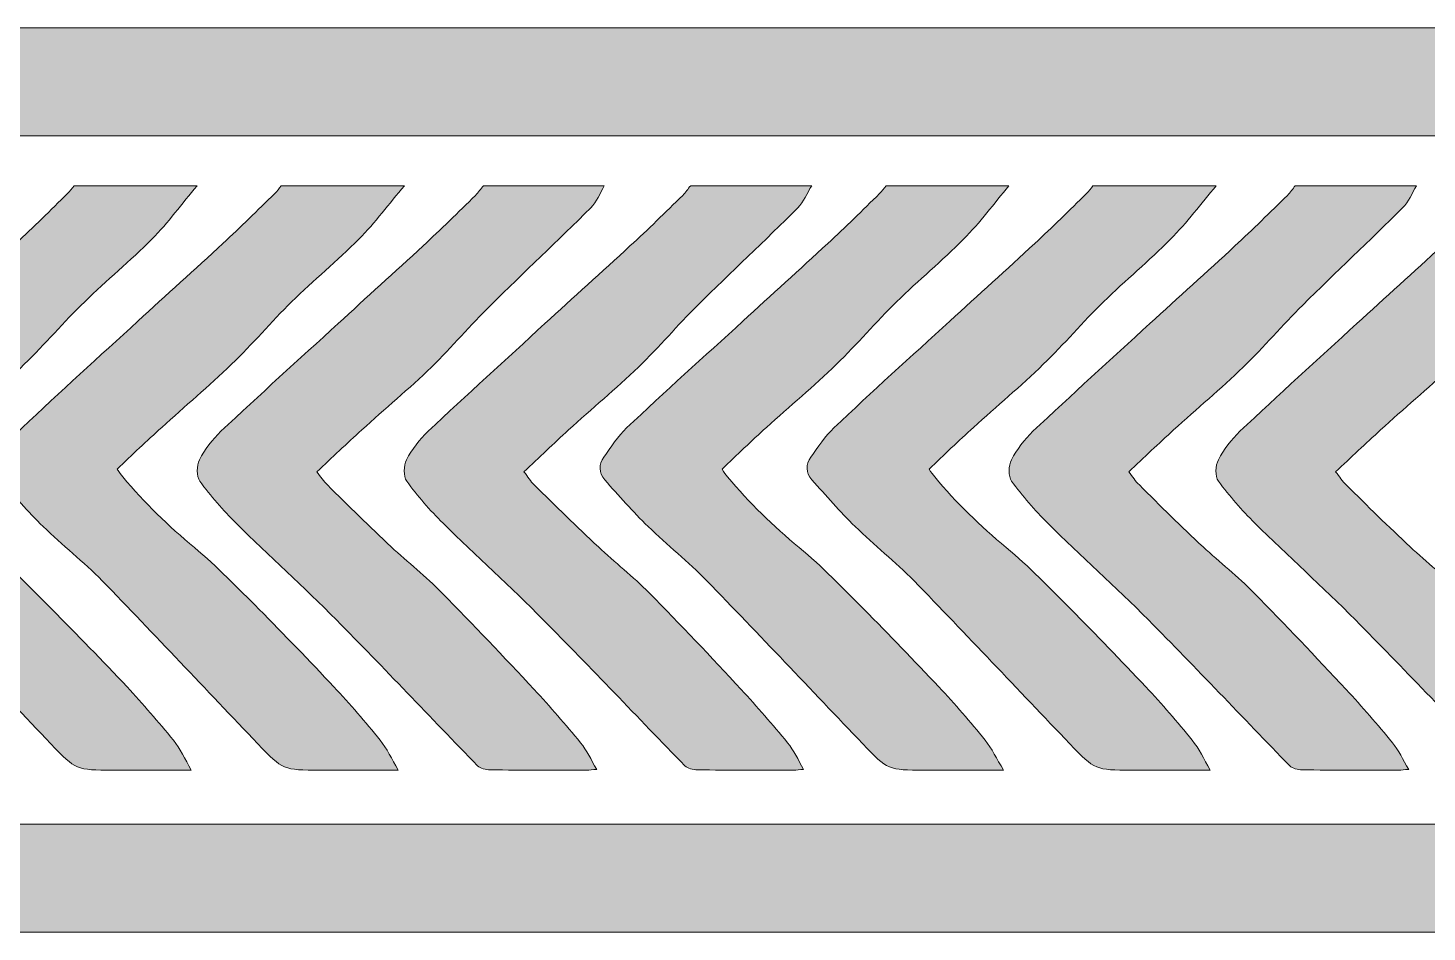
# Model space of a CAD drawing. Header units: millimetres. Extents: x 81 to 254, y 76 to 204.
# Drawn here: x 129.422 to 134.003, y 193.413 to 196.371 of the extents above; entities that cross this region are included whole.
import ezdxf

# ---------------------------------------------------------------- set-up
doc = ezdxf.new("R2010")
doc.units = ezdxf.units.MM
doc.header["$MEASUREMENT"] = 0
doc.layers.get('0').update_dxf_attribs({"lineweight": 0})

# ---------------------------------------------------------------- blocks, each defined once
blk = doc.blocks.new('Block_9')
at = {"true_color": 0xbbbdbf, "transparency": 33554687}
h = blk.add_hatch(color=9, dxfattribs=at)
edge = h.paths.add_edge_path()
edge.add_spline(control_points=[(129.9763, 195.8552), (129.9267, 195.7966), (129.8812, 195.7346), (129.8285, 195.6802), (129.7575, 195.6092), (129.6793, 195.5458), (129.6083, 195.4755), (129.5394, 195.4094), (129.4781, 195.3364), (129.4102, 195.2709), (129.3369, 195.1992), (129.258, 195.1331), (129.1825, 195.0642), (129.1336, 195.0201), (129.0857, 194.9746), (129.0364, 194.9278), (129.044, 194.9174), (129.0492, 194.9092), (129.0544, 194.9023), (129.1253, 194.8182), (129.2042, 194.7417), (129.2893, 194.6714), (129.3634, 194.6094), (129.4319, 194.5384), (129.5002, 194.4696), (129.5835, 194.3855), (129.6659, 194.3015), (129.7468, 194.2153), (129.7989, 194.1595), (129.8495, 194.1009), (129.8984, 194.041), (129.9208, 194.0135), (129.9356, 193.9804), (129.9573, 193.9431), (129.8674, 193.9431), (129.7847, 193.9431), (129.7014, 193.9431), (129.5801, 193.9431), (129.5801, 193.9425), (129.4974, 194.0293), (129.3272, 194.207), (129.1591, 194.3862), (128.9868, 194.5626), (128.9255, 194.6246), (128.8576, 194.679), (128.7946, 194.7403), (128.745, 194.7886), (128.6982, 194.841), (128.6523, 194.8933), (128.6327, 194.9154), (128.633, 194.9436), (128.6499, 194.967), (128.6727, 195.0001), (128.6964, 195.0352), (128.7243, 195.0628), (128.8504, 195.1806), (128.9772, 195.2964), (129.104, 195.4121), (129.1977, 195.4976), (129.29, 195.5809), (129.383, 195.6664), (129.4399, 195.7194), (129.4967, 195.7745), (129.5518, 195.8297), (129.5601, 195.8373), (129.5656, 195.8462), (129.5732, 195.8552), (129.7082, 195.8552), (129.8423, 195.8552), (129.9763, 195.8552)], knot_values=[0, 0, 0, 0, 1, 1, 1, 2, 2, 2, 3, 3, 3, 4, 4, 4, 5, 5, 5, 6, 6, 6, 7, 7, 7, 8, 8, 8, 9, 9, 9, 10, 10, 10, 11, 11, 11, 12, 12, 12, 13, 13, 13, 14, 14, 14, 15, 15, 15, 16, 16, 16, 17, 17, 17, 18, 18, 18, 19, 19, 19, 20, 20, 20, 21, 21, 21, 22, 22, 22, 23, 23, 23, 23], degree=3, periodic=0)
h = blk.add_hatch(color=9, dxfattribs=at)
edge = h.paths.add_edge_path()
edge.add_spline(control_points=[(130.6549, 195.8552), (130.6053, 195.7966), (130.5599, 195.7346), (130.5054, 195.6802), (130.4352, 195.6092), (130.3577, 195.5458), (130.2857, 195.4755), (130.2188, 195.4094), (130.1575, 195.3364), (130.0886, 195.2709), (130.0149, 195.1992), (129.9356, 195.1331), (129.8605, 195.0642), (129.8116, 195.0201), (129.763, 194.9746), (129.7144, 194.9278), (129.722, 194.9174), (129.7269, 194.9092), (129.7331, 194.9023), (129.8033, 194.8182), (129.8826, 194.7417), (129.9673, 194.6714), (130.0424, 194.6094), (130.1093, 194.5384), (130.1788, 194.4696), (130.2615, 194.3855), (130.3435, 194.3015), (130.4241, 194.2153), (130.4772, 194.1595), (130.5275, 194.1009), (130.5754, 194.041), (130.5978, 194.0135), (130.6129, 193.9804), (130.635, 193.9431), (130.5451, 193.9431), (130.462, 193.9431), (130.3794, 193.9431), (130.2588, 193.9431), (130.2574, 193.9425), (130.1751, 194.0293), (130.0049, 194.207), (129.8364, 194.3862), (129.6659, 194.5626), (129.6035, 194.6246), (129.5353, 194.679), (129.4719, 194.7403), (129.4223, 194.7886), (129.3768, 194.841), (129.33, 194.8933), (129.31, 194.9154), (129.3103, 194.9436), (129.3272, 194.967), (129.351, 195.0001), (129.3734, 195.0352), (129.403, 195.0628), (129.5284, 195.1806), (129.6559, 195.2964), (129.7827, 195.4121), (129.875, 195.4976), (129.9687, 195.5809), (130.061, 195.6664), (130.1182, 195.7194), (130.1737, 195.7745), (130.2305, 195.8297), (130.2391, 195.8373), (130.244, 195.8462), (130.2512, 195.8552), (130.3856, 195.8552), (130.5206, 195.8552), (130.6549, 195.8552)], knot_values=[0, 0, 0, 0, 1, 1, 1, 2, 2, 2, 3, 3, 3, 4, 4, 4, 5, 5, 5, 6, 6, 6, 7, 7, 7, 8, 8, 8, 9, 9, 9, 10, 10, 10, 11, 11, 11, 12, 12, 12, 13, 13, 13, 14, 14, 14, 15, 15, 15, 16, 16, 16, 17, 17, 17, 18, 18, 18, 19, 19, 19, 20, 20, 20, 21, 21, 21, 22, 22, 22, 23, 23, 23, 23], degree=3, periodic=0)
h = blk.add_hatch(color=9, dxfattribs=at)
edge = h.paths.add_edge_path()
edge.add_spline(control_points=[(131.3095, 195.8552), (131.2957, 195.8304), (131.2847, 195.8021), (131.2654, 195.7828), (131.1566, 195.6753), (131.0463, 195.572), (130.9382, 195.4645), (130.8706, 195.3991), (130.8114, 195.3274), (130.7438, 195.2619), (130.6701, 195.1909), (130.5909, 195.1248), (130.5151, 195.0559), (130.4668, 195.0118), (130.4179, 194.9663), (130.3683, 194.9195), (130.3807, 194.9029), (130.3904, 194.8878), (130.4028, 194.8761), (130.471, 194.8079), (130.5413, 194.7397), (130.6116, 194.6735), (130.6667, 194.6225), (130.7259, 194.5764), (130.7776, 194.5233), (130.8806, 194.4192), (130.9802, 194.3132), (131.0801, 194.207), (131.1321, 194.1505), (131.1827, 194.092), (131.2317, 194.0327), (131.2523, 194.0079), (131.2654, 193.9776), (131.2847, 193.9452), (131.2703, 193.9445), (131.2617, 193.9431), (131.2523, 193.9431), (131.1469, 193.9431), (131.0415, 193.9425), (130.9361, 193.9438), (130.9213, 193.9438), (130.9037, 193.948), (130.8947, 193.9569), (130.7404, 194.1154), (130.5881, 194.2773), (130.4324, 194.4344), (130.3256, 194.5426), (130.2119, 194.6439), (130.1044, 194.7507), (130.061, 194.7934), (130.0204, 194.8396), (129.9852, 194.8885), (129.9735, 194.9043), (129.9752, 194.9395), (129.9839, 194.9581), (130.0011, 194.9925), (130.0266, 195.0249), (130.0541, 195.0518), (130.1813, 195.1703), (130.3091, 195.2874), (130.4379, 195.4039), (130.5302, 195.4893), (130.6239, 195.5727), (130.7159, 195.6581), (130.7741, 195.7119), (130.8313, 195.7684), (130.8878, 195.8235), (130.8975, 195.8331), (130.9051, 195.8449), (130.914, 195.8552), (131.0463, 195.8552), (131.1772, 195.8552), (131.3095, 195.8552)], knot_values=[0, 0, 0, 0, 1, 1, 1, 2, 2, 2, 3, 3, 3, 4, 4, 4, 5, 5, 5, 6, 6, 6, 7, 7, 7, 8, 8, 8, 9, 9, 9, 10, 10, 10, 11, 11, 11, 12, 12, 12, 13, 13, 13, 14, 14, 14, 15, 15, 15, 16, 16, 16, 17, 17, 17, 18, 18, 18, 19, 19, 19, 20, 20, 20, 21, 21, 21, 22, 22, 22, 23, 23, 23, 24, 24, 24, 24], degree=3, periodic=0)
h = blk.add_hatch(color=9, dxfattribs=at)
edge = h.paths.add_edge_path()
edge.add_spline(control_points=[(131.9886, 195.8552), (131.9731, 195.8304), (131.962, 195.8021), (131.9434, 195.7828), (131.8352, 195.6753), (131.7243, 195.572), (131.6155, 195.4645), (131.55, 195.3991), (131.489, 195.3274), (131.4215, 195.2619), (131.3474, 195.1909), (131.2685, 195.1248), (131.192, 195.0559), (131.1442, 195.0118), (131.0966, 194.9663), (131.0463, 194.9195), (131.0594, 194.9029), (131.0677, 194.8878), (131.0801, 194.8761), (131.1497, 194.8079), (131.2186, 194.7397), (131.2902, 194.6735), (131.344, 194.6225), (131.4032, 194.5764), (131.4563, 194.5233), (131.5589, 194.4192), (131.6588, 194.3132), (131.7581, 194.207), (131.8094, 194.1505), (131.8607, 194.092), (131.9093, 194.0327), (131.93, 194.0079), (131.9434, 193.9776), (131.962, 193.9452), (131.9489, 193.9445), (131.939, 193.9431), (131.93, 193.9431), (131.8249, 193.9431), (131.7195, 193.9425), (131.6141, 193.9438), (131.6003, 193.9438), (131.5824, 193.948), (131.5734, 193.9569), (131.4184, 194.1154), (131.2668, 194.2773), (131.1097, 194.4344), (131.0039, 194.5426), (130.8906, 194.6439), (130.7817, 194.7507), (130.7383, 194.7934), (130.6977, 194.8396), (130.6629, 194.8885), (130.6512, 194.9043), (130.6522, 194.9395), (130.6619, 194.9581), (130.6791, 194.9925), (130.7042, 195.0249), (130.7325, 195.0518), (130.8596, 195.1703), (130.9878, 195.2874), (131.1149, 195.4039), (131.2082, 195.4893), (131.3019, 195.5727), (131.3936, 195.6581), (131.4529, 195.7119), (131.5093, 195.7684), (131.5665, 195.8235), (131.5755, 195.8331), (131.5831, 195.8449), (131.5924, 195.8552), (131.7243, 195.8552), (131.8563, 195.8552), (131.9886, 195.8552)], knot_values=[0, 0, 0, 0, 1, 1, 1, 2, 2, 2, 3, 3, 3, 4, 4, 4, 5, 5, 5, 6, 6, 6, 7, 7, 7, 8, 8, 8, 9, 9, 9, 10, 10, 10, 11, 11, 11, 12, 12, 12, 13, 13, 13, 14, 14, 14, 15, 15, 15, 16, 16, 16, 17, 17, 17, 18, 18, 18, 19, 19, 19, 20, 20, 20, 21, 21, 21, 22, 22, 22, 23, 23, 23, 24, 24, 24, 24], degree=3, periodic=0)
h = blk.add_hatch(color=9, dxfattribs=at)
edge = h.paths.add_edge_path()
edge.add_spline(control_points=[(132.6345, 195.8552), (132.5852, 195.7966), (132.5401, 195.7346), (132.4853, 195.6802), (132.4161, 195.6092), (132.3382, 195.5458), (132.2666, 195.4755), (132.1991, 195.4094), (132.137, 195.3364), (132.0695, 195.2709), (131.9958, 195.1992), (131.9165, 195.1331), (131.8401, 195.0642), (131.7918, 195.0201), (131.7436, 194.9746), (131.695, 194.9278), (131.7023, 194.9174), (131.7064, 194.9092), (131.7133, 194.9023), (131.7843, 194.8182), (131.8621, 194.7417), (131.9476, 194.6714), (132.0227, 194.6094), (132.0902, 194.5384), (132.1591, 194.4696), (132.2424, 194.3855), (132.3238, 194.3015), (132.4051, 194.2153), (132.4574, 194.1595), (132.5084, 194.1009), (132.5563, 194.041), (132.5787, 194.0135), (132.5938, 193.9804), (132.6166, 193.9431), (132.526, 193.9431), (132.443, 193.9431), (132.3589, 193.9431), (132.2387, 193.9431), (132.2387, 193.9425), (132.1556, 194.0293), (131.9854, 194.207), (131.8166, 194.3862), (131.6451, 194.5626), (131.5844, 194.6246), (131.5155, 194.679), (131.4529, 194.7403), (131.4032, 194.7886), (131.3567, 194.841), (131.3109, 194.8933), (131.2909, 194.9154), (131.2913, 194.9436), (131.3081, 194.967), (131.3316, 195.0001), (131.3536, 195.0352), (131.3825, 195.0628), (131.5083, 195.1806), (131.6358, 195.2964), (131.7636, 195.4121), (131.8563, 195.4976), (131.9489, 195.5809), (132.0413, 195.6664), (132.0991, 195.7194), (132.155, 195.7745), (132.2108, 195.8297), (132.219, 195.8373), (132.2242, 195.8462), (132.2321, 195.8552), (132.3665, 195.8552), (132.5001, 195.8552), (132.6345, 195.8552)], knot_values=[0, 0, 0, 0, 1, 1, 1, 2, 2, 2, 3, 3, 3, 4, 4, 4, 5, 5, 5, 6, 6, 6, 7, 7, 7, 8, 8, 8, 9, 9, 9, 10, 10, 10, 11, 11, 11, 12, 12, 12, 13, 13, 13, 14, 14, 14, 15, 15, 15, 16, 16, 16, 17, 17, 17, 18, 18, 18, 19, 19, 19, 20, 20, 20, 21, 21, 21, 22, 22, 22, 23, 23, 23, 23], degree=3, periodic=0)
h = blk.add_hatch(color=9, dxfattribs=at)
edge = h.paths.add_edge_path()
edge.add_spline(control_points=[(133.3132, 195.8552), (133.2636, 195.7966), (133.2174, 195.7346), (133.1637, 195.6802), (133.0934, 195.6092), (133.0162, 195.5458), (132.9442, 195.4755), (132.8764, 195.4094), (132.8147, 195.3364), (132.7468, 195.2709), (132.6728, 195.1992), (132.5938, 195.1331), (132.5187, 195.0642), (132.4691, 195.0201), (132.4223, 194.9746), (132.3727, 194.9278), (132.3799, 194.9174), (132.3854, 194.9092), (132.3913, 194.9023), (132.4616, 194.8182), (132.5408, 194.7417), (132.6256, 194.6714), (132.7, 194.6094), (132.7678, 194.5384), (132.8371, 194.4696), (132.9194, 194.3855), (133.0018, 194.3015), (133.0824, 194.2153), (133.1354, 194.1595), (133.1864, 194.1009), (133.234, 194.041), (133.2574, 194.0135), (133.2719, 193.9804), (133.2932, 193.9431), (133.2043, 193.9431), (133.1206, 193.9431), (133.0376, 193.9431), (132.917, 193.9431), (132.917, 193.9425), (132.8336, 194.0293), (132.6635, 194.207), (132.4939, 194.3862), (132.3238, 194.5626), (132.2621, 194.6246), (132.1928, 194.679), (132.1308, 194.7403), (132.0812, 194.7886), (132.035, 194.841), (131.9886, 194.8933), (131.9682, 194.9154), (131.9696, 194.9436), (131.9854, 194.967), (132.0089, 195.0001), (132.0326, 195.0352), (132.0613, 195.0628), (132.1856, 195.1806), (132.3138, 195.2964), (132.4409, 195.4121), (132.5339, 195.4976), (132.6269, 195.5809), (132.7193, 195.6664), (132.7764, 195.7194), (132.8326, 195.7745), (132.8881, 195.8297), (132.897, 195.8373), (132.9032, 195.8462), (132.9091, 195.8552), (133.0438, 195.8552), (133.1782, 195.8552), (133.3132, 195.8552)], knot_values=[0, 0, 0, 0, 1, 1, 1, 2, 2, 2, 3, 3, 3, 4, 4, 4, 5, 5, 5, 6, 6, 6, 7, 7, 7, 8, 8, 8, 9, 9, 9, 10, 10, 10, 11, 11, 11, 12, 12, 12, 13, 13, 13, 14, 14, 14, 15, 15, 15, 16, 16, 16, 17, 17, 17, 18, 18, 18, 19, 19, 19, 20, 20, 20, 21, 21, 21, 22, 22, 22, 23, 23, 23, 23], degree=3, periodic=0)
h = blk.add_hatch(color=9, dxfattribs=at)
edge = h.paths.add_edge_path()
edge.add_spline(control_points=[(133.9684, 195.8552), (133.954, 195.8304), (133.9433, 195.8021), (133.923, 195.7828), (133.8155, 195.6753), (133.7039, 195.572), (133.5964, 195.4645), (133.5302, 195.3991), (133.4696, 195.3274), (133.4014, 195.2619), (133.3277, 195.1909), (133.2498, 195.1248), (133.1733, 195.0559), (133.1251, 195.0118), (133.0765, 194.9663), (133.0266, 194.9195), (133.0397, 194.9029), (133.0486, 194.8878), (133.0613, 194.8761), (133.1292, 194.8079), (133.1995, 194.7397), (133.2698, 194.6735), (133.3249, 194.6225), (133.3842, 194.5764), (133.4365, 194.5233), (133.5392, 194.4192), (133.6391, 194.3132), (133.738, 194.207), (133.791, 194.1505), (133.8417, 194.092), (133.8899, 194.0327), (133.9099, 194.0079), (133.9243, 193.9776), (133.9433, 193.9452), (133.9288, 193.9445), (133.9195, 193.9431), (133.9099, 193.9431), (133.8051, 193.9431), (133.699, 193.9425), (133.5936, 193.9438), (133.5805, 193.9438), (133.5626, 193.948), (133.5536, 193.9569), (133.3997, 194.1154), (133.2471, 194.2773), (133.091, 194.4344), (132.9838, 194.5426), (132.8705, 194.6439), (132.7616, 194.7507), (132.7193, 194.7934), (132.6786, 194.8396), (132.6431, 194.8885), (132.6318, 194.9043), (132.6328, 194.9395), (132.6428, 194.9581), (132.66, 194.9925), (132.6848, 195.0249), (132.7131, 195.0518), (132.8398, 195.1703), (132.9677, 195.2874), (133.0958, 195.4039), (133.1878, 195.4893), (133.2825, 195.5727), (133.3745, 195.6581), (133.4324, 195.7119), (133.4896, 195.7684), (133.5464, 195.8235), (133.5557, 195.8331), (133.5633, 195.8449), (133.5719, 195.8552), (133.7039, 195.8552), (133.8362, 195.8552), (133.9684, 195.8552)], knot_values=[0, 0, 0, 0, 1, 1, 1, 2, 2, 2, 3, 3, 3, 4, 4, 4, 5, 5, 5, 6, 6, 6, 7, 7, 7, 8, 8, 8, 9, 9, 9, 10, 10, 10, 11, 11, 11, 12, 12, 12, 13, 13, 13, 14, 14, 14, 15, 15, 15, 16, 16, 16, 17, 17, 17, 18, 18, 18, 19, 19, 19, 20, 20, 20, 21, 21, 21, 22, 22, 22, 23, 23, 23, 24, 24, 24, 24], degree=3, periodic=0)
h = blk.add_hatch(color=9, dxfattribs=at)
edge = h.paths.add_edge_path()
edge.add_spline(control_points=[(134.6464, 195.8552), (134.6313, 195.8304), (134.6209, 195.8021), (134.6016, 195.7828), (134.4935, 195.6753), (134.3825, 195.572), (134.2744, 195.4645), (134.2086, 195.3991), (134.1476, 195.3274), (134.0801, 195.2619), (134.0063, 195.1909), (133.9261, 195.1248), (133.8513, 195.0559), (133.8024, 195.0118), (133.7542, 194.9663), (133.7039, 194.9195), (133.717, 194.9029), (133.7259, 194.8878), (133.739, 194.8761), (133.8072, 194.8079), (133.8775, 194.7397), (133.9481, 194.6735), (134.0026, 194.6225), (134.0618, 194.5764), (134.1145, 194.5233), (134.2172, 194.4192), (134.3171, 194.3132), (134.4156, 194.207), (134.4687, 194.1505), (134.519, 194.092), (134.5672, 194.0327), (134.5886, 194.0079), (134.6016, 193.9776), (134.6209, 193.9452), (134.6068, 193.9445), (134.5982, 193.9431), (134.5886, 193.9431), (134.4831, 193.9431), (134.3774, 193.9425), (134.2723, 193.9438), (134.2578, 193.9438), (134.2406, 193.948), (134.232, 193.9569), (134.0773, 194.1154), (133.9247, 194.2773), (133.7686, 194.4344), (133.6615, 194.5426), (133.5485, 194.6439), (133.44, 194.7507), (133.3966, 194.7934), (133.3563, 194.8396), (133.3204, 194.8885), (133.3087, 194.9043), (133.3104, 194.9395), (133.3201, 194.9581), (133.3373, 194.9925), (133.3635, 195.0249), (133.3903, 195.0518), (133.5175, 195.1703), (133.646, 195.2874), (133.7731, 195.4039), (133.8665, 195.4893), (133.9602, 195.5727), (134.0518, 195.6581), (134.1111, 195.7119), (134.1672, 195.7684), (134.2248, 195.8235), (134.2344, 195.8331), (134.242, 195.8449), (134.2492, 195.8552), (134.3825, 195.8552), (134.5142, 195.8552), (134.6464, 195.8552)], knot_values=[0, 0, 0, 0, 1, 1, 1, 2, 2, 2, 3, 3, 3, 4, 4, 4, 5, 5, 5, 6, 6, 6, 7, 7, 7, 8, 8, 8, 9, 9, 9, 10, 10, 10, 11, 11, 11, 12, 12, 12, 13, 13, 13, 14, 14, 14, 15, 15, 15, 16, 16, 16, 17, 17, 17, 18, 18, 18, 19, 19, 19, 20, 20, 20, 21, 21, 21, 22, 22, 22, 23, 23, 23, 24, 24, 24, 24], degree=3, periodic=0)
for points, knots in [([(129.9763, 195.8552), (129.9267, 195.7966), (129.8812, 195.7346), (129.8285, 195.6802), (129.7575, 195.6092), (129.6793, 195.5458), (129.6083, 195.4755), (129.5394, 195.4094), (129.4781, 195.3364), (129.4102, 195.2709), (129.3369, 195.1992), (129.258, 195.1331), (129.1825, 195.0642), (129.1336, 195.0201), (129.0857, 194.9746), (129.0364, 194.9278), (129.044, 194.9174), (129.0492, 194.9092), (129.0544, 194.9023), (129.1253, 194.8182), (129.2042, 194.7417), (129.2893, 194.6714), (129.3634, 194.6094), (129.4319, 194.5384), (129.5002, 194.4696), (129.5835, 194.3855), (129.6659, 194.3015), (129.7468, 194.2153), (129.7989, 194.1595), (129.8495, 194.1009), (129.8984, 194.041), (129.9208, 194.0135), (129.9356, 193.9804), (129.9573, 193.9431), (129.8674, 193.9431), (129.7847, 193.9431), (129.7014, 193.9431), (129.5801, 193.9431), (129.5801, 193.9425), (129.4974, 194.0293), (129.3272, 194.207), (129.1591, 194.3862), (128.9868, 194.5626), (128.9255, 194.6246), (128.8576, 194.679), (128.7946, 194.7403), (128.745, 194.7886), (128.6982, 194.841), (128.6523, 194.8933), (128.6327, 194.9154), (128.633, 194.9436), (128.6499, 194.967), (128.6727, 195.0001), (128.6964, 195.0352), (128.7243, 195.0628), (128.8504, 195.1806), (128.9772, 195.2964), (129.104, 195.4121), (129.1977, 195.4976), (129.29, 195.5809), (129.383, 195.6664), (129.4399, 195.7194), (129.4967, 195.7745), (129.5518, 195.8297), (129.5601, 195.8373), (129.5656, 195.8462), (129.5732, 195.8552), (129.7082, 195.8552), (129.8423, 195.8552), (129.9763, 195.8552)], [0, 0, 0, 0, 1, 1, 1, 2, 2, 2, 3, 3, 3, 4, 4, 4, 5, 5, 5, 6, 6, 6, 7, 7, 7, 8, 8, 8, 9, 9, 9, 10, 10, 10, 11, 11, 11, 12, 12, 12, 13, 13, 13, 14, 14, 14, 15, 15, 15, 16, 16, 16, 17, 17, 17, 18, 18, 18, 19, 19, 19, 20, 20, 20, 21, 21, 21, 22, 22, 22, 23, 23, 23, 23]), ([(130.6549, 195.8552), (130.6053, 195.7966), (130.5599, 195.7346), (130.5054, 195.6802), (130.4352, 195.6092), (130.3577, 195.5458), (130.2857, 195.4755), (130.2188, 195.4094), (130.1575, 195.3364), (130.0886, 195.2709), (130.0149, 195.1992), (129.9356, 195.1331), (129.8605, 195.0642), (129.8116, 195.0201), (129.763, 194.9746), (129.7144, 194.9278), (129.722, 194.9174), (129.7269, 194.9092), (129.7331, 194.9023), (129.8033, 194.8182), (129.8826, 194.7417), (129.9673, 194.6714), (130.0424, 194.6094), (130.1093, 194.5384), (130.1788, 194.4696), (130.2615, 194.3855), (130.3435, 194.3015), (130.4241, 194.2153), (130.4772, 194.1595), (130.5275, 194.1009), (130.5754, 194.041), (130.5978, 194.0135), (130.6129, 193.9804), (130.635, 193.9431), (130.5451, 193.9431), (130.462, 193.9431), (130.3794, 193.9431), (130.2588, 193.9431), (130.2574, 193.9425), (130.1751, 194.0293), (130.0049, 194.207), (129.8364, 194.3862), (129.6659, 194.5626), (129.6035, 194.6246), (129.5353, 194.679), (129.4719, 194.7403), (129.4223, 194.7886), (129.3768, 194.841), (129.33, 194.8933), (129.31, 194.9154), (129.3103, 194.9436), (129.3272, 194.967), (129.351, 195.0001), (129.3734, 195.0352), (129.403, 195.0628), (129.5284, 195.1806), (129.6559, 195.2964), (129.7827, 195.4121), (129.875, 195.4976), (129.9687, 195.5809), (130.061, 195.6664), (130.1182, 195.7194), (130.1737, 195.7745), (130.2305, 195.8297), (130.2391, 195.8373), (130.244, 195.8462), (130.2512, 195.8552), (130.3856, 195.8552), (130.5206, 195.8552), (130.6549, 195.8552)], [0, 0, 0, 0, 1, 1, 1, 2, 2, 2, 3, 3, 3, 4, 4, 4, 5, 5, 5, 6, 6, 6, 7, 7, 7, 8, 8, 8, 9, 9, 9, 10, 10, 10, 11, 11, 11, 12, 12, 12, 13, 13, 13, 14, 14, 14, 15, 15, 15, 16, 16, 16, 17, 17, 17, 18, 18, 18, 19, 19, 19, 20, 20, 20, 21, 21, 21, 22, 22, 22, 23, 23, 23, 23]), ([(131.3095, 195.8552), (131.2957, 195.8304), (131.2847, 195.8021), (131.2654, 195.7828), (131.1566, 195.6753), (131.0463, 195.572), (130.9382, 195.4645), (130.8706, 195.3991), (130.8114, 195.3274), (130.7438, 195.2619), (130.6701, 195.1909), (130.5909, 195.1248), (130.5151, 195.0559), (130.4668, 195.0118), (130.4179, 194.9663), (130.3683, 194.9195), (130.3807, 194.9029), (130.3904, 194.8878), (130.4028, 194.8761), (130.471, 194.8079), (130.5413, 194.7397), (130.6116, 194.6735), (130.6667, 194.6225), (130.7259, 194.5764), (130.7776, 194.5233), (130.8806, 194.4192), (130.9802, 194.3132), (131.0801, 194.207), (131.1321, 194.1505), (131.1827, 194.092), (131.2317, 194.0327), (131.2523, 194.0079), (131.2654, 193.9776), (131.2847, 193.9452), (131.2703, 193.9445), (131.2617, 193.9431), (131.2523, 193.9431), (131.1469, 193.9431), (131.0415, 193.9425), (130.9361, 193.9438), (130.9213, 193.9438), (130.9037, 193.948), (130.8947, 193.9569), (130.7404, 194.1154), (130.5881, 194.2773), (130.4324, 194.4344), (130.3256, 194.5426), (130.2119, 194.6439), (130.1044, 194.7507), (130.061, 194.7934), (130.0204, 194.8396), (129.9852, 194.8885), (129.9735, 194.9043), (129.9752, 194.9395), (129.9839, 194.9581), (130.0011, 194.9925), (130.0266, 195.0249), (130.0541, 195.0518), (130.1813, 195.1703), (130.3091, 195.2874), (130.4379, 195.4039), (130.5302, 195.4893), (130.6239, 195.5727), (130.7159, 195.6581), (130.7741, 195.7119), (130.8313, 195.7684), (130.8878, 195.8235), (130.8975, 195.8331), (130.9051, 195.8449), (130.914, 195.8552), (131.0463, 195.8552), (131.1772, 195.8552), (131.3095, 195.8552)], [0, 0, 0, 0, 1, 1, 1, 2, 2, 2, 3, 3, 3, 4, 4, 4, 5, 5, 5, 6, 6, 6, 7, 7, 7, 8, 8, 8, 9, 9, 9, 10, 10, 10, 11, 11, 11, 12, 12, 12, 13, 13, 13, 14, 14, 14, 15, 15, 15, 16, 16, 16, 17, 17, 17, 18, 18, 18, 19, 19, 19, 20, 20, 20, 21, 21, 21, 22, 22, 22, 23, 23, 23, 24, 24, 24, 24]), ([(131.9886, 195.8552), (131.9731, 195.8304), (131.962, 195.8021), (131.9434, 195.7828), (131.8352, 195.6753), (131.7243, 195.572), (131.6155, 195.4645), (131.55, 195.3991), (131.489, 195.3274), (131.4215, 195.2619), (131.3474, 195.1909), (131.2685, 195.1248), (131.192, 195.0559), (131.1442, 195.0118), (131.0966, 194.9663), (131.0463, 194.9195), (131.0594, 194.9029), (131.0677, 194.8878), (131.0801, 194.8761), (131.1497, 194.8079), (131.2186, 194.7397), (131.2902, 194.6735), (131.344, 194.6225), (131.4032, 194.5764), (131.4563, 194.5233), (131.5589, 194.4192), (131.6588, 194.3132), (131.7581, 194.207), (131.8094, 194.1505), (131.8607, 194.092), (131.9093, 194.0327), (131.93, 194.0079), (131.9434, 193.9776), (131.962, 193.9452), (131.9489, 193.9445), (131.939, 193.9431), (131.93, 193.9431), (131.8249, 193.9431), (131.7195, 193.9425), (131.6141, 193.9438), (131.6003, 193.9438), (131.5824, 193.948), (131.5734, 193.9569), (131.4184, 194.1154), (131.2668, 194.2773), (131.1097, 194.4344), (131.0039, 194.5426), (130.8906, 194.6439), (130.7817, 194.7507), (130.7383, 194.7934), (130.6977, 194.8396), (130.6629, 194.8885), (130.6512, 194.9043), (130.6522, 194.9395), (130.6619, 194.9581), (130.6791, 194.9925), (130.7042, 195.0249), (130.7325, 195.0518), (130.8596, 195.1703), (130.9878, 195.2874), (131.1149, 195.4039), (131.2082, 195.4893), (131.3019, 195.5727), (131.3936, 195.6581), (131.4529, 195.7119), (131.5093, 195.7684), (131.5665, 195.8235), (131.5755, 195.8331), (131.5831, 195.8449), (131.5924, 195.8552), (131.7243, 195.8552), (131.8563, 195.8552), (131.9886, 195.8552)], [0, 0, 0, 0, 1, 1, 1, 2, 2, 2, 3, 3, 3, 4, 4, 4, 5, 5, 5, 6, 6, 6, 7, 7, 7, 8, 8, 8, 9, 9, 9, 10, 10, 10, 11, 11, 11, 12, 12, 12, 13, 13, 13, 14, 14, 14, 15, 15, 15, 16, 16, 16, 17, 17, 17, 18, 18, 18, 19, 19, 19, 20, 20, 20, 21, 21, 21, 22, 22, 22, 23, 23, 23, 24, 24, 24, 24]), ([(132.6345, 195.8552), (132.5852, 195.7966), (132.5401, 195.7346), (132.4853, 195.6802), (132.4161, 195.6092), (132.3382, 195.5458), (132.2666, 195.4755), (132.1991, 195.4094), (132.137, 195.3364), (132.0695, 195.2709), (131.9958, 195.1992), (131.9165, 195.1331), (131.8401, 195.0642), (131.7918, 195.0201), (131.7436, 194.9746), (131.695, 194.9278), (131.7023, 194.9174), (131.7064, 194.9092), (131.7133, 194.9023), (131.7843, 194.8182), (131.8621, 194.7417), (131.9476, 194.6714), (132.0227, 194.6094), (132.0902, 194.5384), (132.1591, 194.4696), (132.2424, 194.3855), (132.3238, 194.3015), (132.4051, 194.2153), (132.4574, 194.1595), (132.5084, 194.1009), (132.5563, 194.041), (132.5787, 194.0135), (132.5938, 193.9804), (132.6166, 193.9431), (132.526, 193.9431), (132.443, 193.9431), (132.3589, 193.9431), (132.2387, 193.9431), (132.2387, 193.9425), (132.1556, 194.0293), (131.9854, 194.207), (131.8166, 194.3862), (131.6451, 194.5626), (131.5844, 194.6246), (131.5155, 194.679), (131.4529, 194.7403), (131.4032, 194.7886), (131.3567, 194.841), (131.3109, 194.8933), (131.2909, 194.9154), (131.2913, 194.9436), (131.3081, 194.967), (131.3316, 195.0001), (131.3536, 195.0352), (131.3825, 195.0628), (131.5083, 195.1806), (131.6358, 195.2964), (131.7636, 195.4121), (131.8563, 195.4976), (131.9489, 195.5809), (132.0413, 195.6664), (132.0991, 195.7194), (132.155, 195.7745), (132.2108, 195.8297), (132.219, 195.8373), (132.2242, 195.8462), (132.2321, 195.8552), (132.3665, 195.8552), (132.5001, 195.8552), (132.6345, 195.8552)], [0, 0, 0, 0, 1, 1, 1, 2, 2, 2, 3, 3, 3, 4, 4, 4, 5, 5, 5, 6, 6, 6, 7, 7, 7, 8, 8, 8, 9, 9, 9, 10, 10, 10, 11, 11, 11, 12, 12, 12, 13, 13, 13, 14, 14, 14, 15, 15, 15, 16, 16, 16, 17, 17, 17, 18, 18, 18, 19, 19, 19, 20, 20, 20, 21, 21, 21, 22, 22, 22, 23, 23, 23, 23]), ([(133.3132, 195.8552), (133.2636, 195.7966), (133.2174, 195.7346), (133.1637, 195.6802), (133.0934, 195.6092), (133.0162, 195.5458), (132.9442, 195.4755), (132.8764, 195.4094), (132.8147, 195.3364), (132.7468, 195.2709), (132.6728, 195.1992), (132.5938, 195.1331), (132.5187, 195.0642), (132.4691, 195.0201), (132.4223, 194.9746), (132.3727, 194.9278), (132.3799, 194.9174), (132.3854, 194.9092), (132.3913, 194.9023), (132.4616, 194.8182), (132.5408, 194.7417), (132.6256, 194.6714), (132.7, 194.6094), (132.7678, 194.5384), (132.8371, 194.4696), (132.9194, 194.3855), (133.0018, 194.3015), (133.0824, 194.2153), (133.1354, 194.1595), (133.1864, 194.1009), (133.234, 194.041), (133.2574, 194.0135), (133.2719, 193.9804), (133.2932, 193.9431), (133.2043, 193.9431), (133.1206, 193.9431), (133.0376, 193.9431), (132.917, 193.9431), (132.917, 193.9425), (132.8336, 194.0293), (132.6635, 194.207), (132.4939, 194.3862), (132.3238, 194.5626), (132.2621, 194.6246), (132.1928, 194.679), (132.1308, 194.7403), (132.0812, 194.7886), (132.035, 194.841), (131.9886, 194.8933), (131.9682, 194.9154), (131.9696, 194.9436), (131.9854, 194.967), (132.0089, 195.0001), (132.0326, 195.0352), (132.0613, 195.0628), (132.1856, 195.1806), (132.3138, 195.2964), (132.4409, 195.4121), (132.5339, 195.4976), (132.6269, 195.5809), (132.7193, 195.6664), (132.7764, 195.7194), (132.8326, 195.7745), (132.8881, 195.8297), (132.897, 195.8373), (132.9032, 195.8462), (132.9091, 195.8552), (133.0438, 195.8552), (133.1782, 195.8552), (133.3132, 195.8552)], [0, 0, 0, 0, 1, 1, 1, 2, 2, 2, 3, 3, 3, 4, 4, 4, 5, 5, 5, 6, 6, 6, 7, 7, 7, 8, 8, 8, 9, 9, 9, 10, 10, 10, 11, 11, 11, 12, 12, 12, 13, 13, 13, 14, 14, 14, 15, 15, 15, 16, 16, 16, 17, 17, 17, 18, 18, 18, 19, 19, 19, 20, 20, 20, 21, 21, 21, 22, 22, 22, 23, 23, 23, 23]), ([(133.9684, 195.8552), (133.954, 195.8304), (133.9433, 195.8021), (133.923, 195.7828), (133.8155, 195.6753), (133.7039, 195.572), (133.5964, 195.4645), (133.5302, 195.3991), (133.4696, 195.3274), (133.4014, 195.2619), (133.3277, 195.1909), (133.2498, 195.1248), (133.1733, 195.0559), (133.1251, 195.0118), (133.0765, 194.9663), (133.0266, 194.9195), (133.0397, 194.9029), (133.0486, 194.8878), (133.0613, 194.8761), (133.1292, 194.8079), (133.1995, 194.7397), (133.2698, 194.6735), (133.3249, 194.6225), (133.3842, 194.5764), (133.4365, 194.5233), (133.5392, 194.4192), (133.6391, 194.3132), (133.738, 194.207), (133.791, 194.1505), (133.8417, 194.092), (133.8899, 194.0327), (133.9099, 194.0079), (133.9243, 193.9776), (133.9433, 193.9452), (133.9288, 193.9445), (133.9195, 193.9431), (133.9099, 193.9431), (133.8051, 193.9431), (133.699, 193.9425), (133.5936, 193.9438), (133.5805, 193.9438), (133.5626, 193.948), (133.5536, 193.9569), (133.3997, 194.1154), (133.2471, 194.2773), (133.091, 194.4344), (132.9838, 194.5426), (132.8705, 194.6439), (132.7616, 194.7507), (132.7193, 194.7934), (132.6786, 194.8396), (132.6431, 194.8885), (132.6318, 194.9043), (132.6328, 194.9395), (132.6428, 194.9581), (132.66, 194.9925), (132.6848, 195.0249), (132.7131, 195.0518), (132.8398, 195.1703), (132.9677, 195.2874), (133.0958, 195.4039), (133.1878, 195.4893), (133.2825, 195.5727), (133.3745, 195.6581), (133.4324, 195.7119), (133.4896, 195.7684), (133.5464, 195.8235), (133.5557, 195.8331), (133.5633, 195.8449), (133.5719, 195.8552), (133.7039, 195.8552), (133.8362, 195.8552), (133.9684, 195.8552)], [0, 0, 0, 0, 1, 1, 1, 2, 2, 2, 3, 3, 3, 4, 4, 4, 5, 5, 5, 6, 6, 6, 7, 7, 7, 8, 8, 8, 9, 9, 9, 10, 10, 10, 11, 11, 11, 12, 12, 12, 13, 13, 13, 14, 14, 14, 15, 15, 15, 16, 16, 16, 17, 17, 17, 18, 18, 18, 19, 19, 19, 20, 20, 20, 21, 21, 21, 22, 22, 22, 23, 23, 23, 24, 24, 24, 24]), ([(134.6464, 195.8552), (134.6313, 195.8304), (134.6209, 195.8021), (134.6016, 195.7828), (134.4935, 195.6753), (134.3825, 195.572), (134.2744, 195.4645), (134.2086, 195.3991), (134.1476, 195.3274), (134.0801, 195.2619), (134.0063, 195.1909), (133.9261, 195.1248), (133.8513, 195.0559), (133.8024, 195.0118), (133.7542, 194.9663), (133.7039, 194.9195), (133.717, 194.9029), (133.7259, 194.8878), (133.739, 194.8761), (133.8072, 194.8079), (133.8775, 194.7397), (133.9481, 194.6735), (134.0026, 194.6225), (134.0618, 194.5764), (134.1145, 194.5233), (134.2172, 194.4192), (134.3171, 194.3132), (134.4156, 194.207), (134.4687, 194.1505), (134.519, 194.092), (134.5672, 194.0327), (134.5886, 194.0079), (134.6016, 193.9776), (134.6209, 193.9452), (134.6068, 193.9445), (134.5982, 193.9431), (134.5886, 193.9431), (134.4831, 193.9431), (134.3774, 193.9425), (134.2723, 193.9438), (134.2578, 193.9438), (134.2406, 193.948), (134.232, 193.9569), (134.0773, 194.1154), (133.9247, 194.2773), (133.7686, 194.4344), (133.6615, 194.5426), (133.5485, 194.6439), (133.44, 194.7507), (133.3966, 194.7934), (133.3563, 194.8396), (133.3204, 194.8885), (133.3087, 194.9043), (133.3104, 194.9395), (133.3201, 194.9581), (133.3373, 194.9925), (133.3635, 195.0249), (133.3903, 195.0518), (133.5175, 195.1703), (133.646, 195.2874), (133.7731, 195.4039), (133.8665, 195.4893), (133.9602, 195.5727), (134.0518, 195.6581), (134.1111, 195.7119), (134.1672, 195.7684), (134.2248, 195.8235), (134.2344, 195.8331), (134.242, 195.8449), (134.2492, 195.8552), (134.3825, 195.8552), (134.5142, 195.8552), (134.6464, 195.8552)], [0, 0, 0, 0, 1, 1, 1, 2, 2, 2, 3, 3, 3, 4, 4, 4, 5, 5, 5, 6, 6, 6, 7, 7, 7, 8, 8, 8, 9, 9, 9, 10, 10, 10, 11, 11, 11, 12, 12, 12, 13, 13, 13, 14, 14, 14, 15, 15, 15, 16, 16, 16, 17, 17, 17, 18, 18, 18, 19, 19, 19, 20, 20, 20, 21, 21, 21, 22, 22, 22, 23, 23, 23, 24, 24, 24, 24])]:
    blk.add_open_spline(points, degree=3, knots=knots)
blk = doc.blocks.new('Block_7')
blk.add_blockref('Block_9', (0, 0))
blk = doc.blocks.new('Block_6')
blk.add_blockref('Block_7', (0, 0))
blk = doc.blocks.new('Block_10')
at = {"true_color": 0xbbbdbf, "transparency": 33554687}
h = blk.add_hatch(color=9, dxfattribs=at)
h.dxf.hatch_style = 2
h.paths.add_polyline_path([(253.1243, 196.0185), (80.8699, 196.0185), (80.8699, 196.3713), (253.1243, 196.3713)])
h = blk.add_hatch(color=9, dxfattribs=at)
h.dxf.hatch_style = 2
h.paths.add_polyline_path([(253.1243, 193.4133), (80.8699, 193.4133), (80.8699, 193.7661), (253.1243, 193.7661)])
for points in [[(253.1243, 196.0185), (80.8699, 196.0185), (80.8699, 196.3713), (253.1243, 196.3713)], [(253.1243, 193.4133), (80.8699, 193.4133), (80.8699, 193.7661), (253.1243, 193.7661)]]:
    blk.add_lwpolyline(points, close=True)
blk = doc.blocks.new('Block_5')
for name in ['Block_10', 'Block_6']:
    blk.add_blockref(name, (0, 0))
blk = doc.blocks.new('Block_4')
blk.add_blockref('Block_5', (0, 0))

msp = doc.modelspace()

# ---------------------------------------------------------------- block references
msp.add_blockref('Block_4', (0, 0))

doc.saveas('drawing.dxf')
